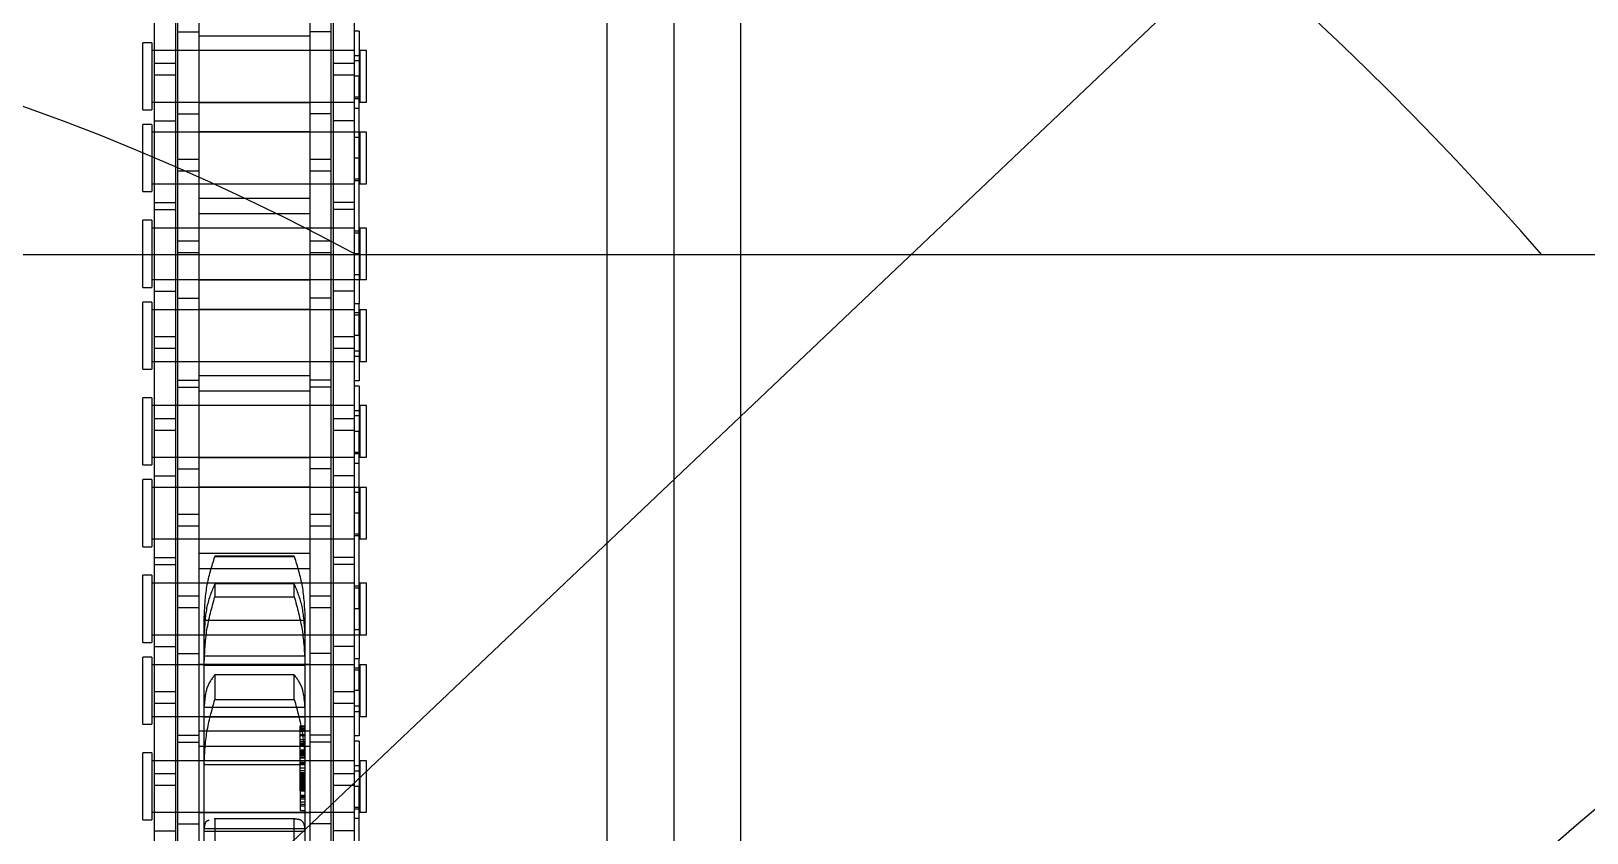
# Model space of a CAD drawing. Header units: metres. Extents: x 0 to 63075, y 0 to 44550.
# Drawn here: x 14554 to 14665.4, y 25235.5 to 25292.9 of the extents above; entities that cross this region are included whole.
import ezdxf

# ---------------------------------------------------------------- set-up
doc = ezdxf.new("R2010")
doc.units = ezdxf.units.M
doc.header["$LTSCALE"] = 75
doc.linetypes.add('HIDDEN2', pattern=[4.7625, 3.175, -1.5875])
for name, color, linetype in [('SDM', 7, 'Continuous'), ('SL1', 8, 'Continuous'), ('SL4', 4, 'Continuous'), ('ST1', 7, 'HIDDEN2')]:
    doc.layers.add(name, color=color, linetype=linetype)

# ---------------------------------------------------------------- blocks, each defined once
blk = doc.blocks.new('A$C29c634ac')
at = {"layer": 'SL1'}
for p, q in [((5890.01, 2165.22), (6469.99, 2715.22)), ((6516.34, 2608.51), (6236.39, 2608.51))]:
    blk.add_line(p, q, dxfattribs=at)
for centre, major_axis, start_param in [((6229.83, 2446.59), (0, 241.3), 5.448017), ((6236.39, 2446.59), (0, 182.55), 5.803236)]:
    blk.add_ellipse(centre, major_axis=major_axis, ratio=0.965926, start_param=start_param, end_param=7.853982, dxfattribs=at)
blk.add_ellipse((6516.34, 2446.59), major_axis=(167.64, 0), ratio=0.965926, dxfattribs=at)
blk = doc.blocks.new('A$Ca53c419a')
at = {"layer": 'SL4'}
for p, q in [((215, 215.76), (1004.76, 215.76)), ((1004.76, 206.23), (54.76, 206.23))]:
    blk.add_line(p, q, dxfattribs=at)
at = {"layer": 'ST1'}
for p, q in [((806.68, 249), (811.48, 249)), ((806.68, 249), (806.68, 248.34)), ((811.48, 248.34), (806.68, 248.34)), ((807.23, 248.34), (807.23, 233.84)), ((810.92, 233.84), (810.92, 248.34)), ((811.48, 248.34), (811.48, 249)), ((813.53, 249), (818.33, 249)), ((813.53, 249), (813.53, 248.34)), ((818.33, 248.34), (813.53, 248.34)), ((814.08, 248.34), (814.08, 233.84)), ((817.77, 233.84), (817.77, 248.34)), ((818.33, 248.34), (818.33, 249)), ((819.38, 249), (824.18, 249)), ((819.38, 249), (819.38, 248.34)), ((824.18, 248.34), (819.38, 248.34)), ((819.93, 248.34), (819.93, 233.84)), ((823.62, 233.84), (823.62, 248.34)), ((824.18, 248.34), (824.18, 249)), ((826.23, 249), (831.03, 249)), ((826.23, 249), (826.23, 248.34)), ((831.03, 248.34), (826.23, 248.34)), ((826.78, 248.34), (826.78, 233.84)), ((830.47, 233.84), (830.47, 248.34)), ((831.03, 248.34), (831.03, 249)), ((832.08, 249), (836.88, 249)), ((832.08, 249), (832.08, 248.34)), ((836.88, 248.34), (832.08, 248.34)), ((832.63, 248.34), (832.63, 233.84)), ((836.32, 233.84), (836.32, 248.34)), ((836.88, 248.34), (836.88, 249)), ((838.93, 249), (843.73, 249)), ((838.93, 249), (838.93, 248.34)), ((843.73, 248.34), (838.93, 248.34)), ((839.48, 248.34), (839.48, 233.84)), ((843.17, 233.84), (843.17, 248.34)), ((843.73, 248.34), (843.73, 249)), ((844.78, 249), (849.58, 249)), ((844.78, 249), (844.78, 248.34)), ((849.58, 248.34), (844.78, 248.34)), ((845.33, 248.34), (845.33, 233.84)), ((849.02, 233.84), (849.02, 248.34)), ((849.58, 248.34), (849.58, 249)), ((851.63, 249), (856.43, 249)), ((851.63, 249), (851.63, 248.34)), ((856.43, 248.34), (851.63, 248.34)), ((852.18, 248.34), (852.18, 233.84)), ((855.87, 233.84), (855.87, 248.34)), ((856.43, 248.34), (856.43, 249)), ((857.48, 249), (862.28, 249)), ((857.48, 249), (857.48, 248.34)), ((862.28, 248.34), (857.48, 248.34)), ((858.03, 248.34), (858.03, 233.84)), ((861.72, 233.84), (861.72, 248.34)), ((862.28, 248.34), (862.28, 249)), ((799.55, 248.16), (805.9, 248.16)), ((805.9, 248.16), (805.9, 246.64)), ((805.9, 248.16), (815, 248.16)), ((807.23, 248.16), (807.23, 246.64)), ((809.15, 246.64), (809.15, 248.16)), ((810.01, 248.16), (810.01, 246.64)), ((810.92, 246.64), (810.92, 248.16)), ((814.08, 248.16), (814.08, 246.64)), ((815, 248.16), (815.86, 248.16)), ((815, 246.64), (815, 248.16)), ((815.86, 248.16), (824.95, 248.16)), ((815.86, 248.16), (815.86, 246.64)), ((817.77, 246.64), (817.77, 248.16)), ((819.1, 248.16), (819.1, 246.64)), ((819.93, 248.16), (819.93, 246.64)), ((823.62, 246.64), (823.62, 248.16)), ((824.95, 248.16), (824.95, 246.64)), ((824.95, 248.16), (831.3, 248.16)), ((825.45, 248.16), (825.45, 246.64)), ((826.78, 248.16), (826.78, 246.64)), ((830.47, 246.64), (830.47, 248.16)), ((831.3, 248.16), (831.3, 246.64)), ((831.3, 248.16), (840.4, 248.16)), ((832.63, 248.16), (832.63, 246.64)), ((834.55, 246.64), (834.55, 248.16)), ((835.41, 248.16), (835.41, 246.64)), ((836.32, 246.64), (836.32, 248.16)), ((839.48, 248.16), (839.48, 246.64)), ((840.4, 248.16), (841.26, 248.16)), ((840.4, 246.64), (840.4, 248.16)), ((841.26, 248.16), (850.35, 248.16)), ((841.26, 248.16), (841.26, 246.64)), ((843.17, 246.64), (843.17, 248.16)), ((844.5, 248.16), (844.5, 246.64)), ((845.33, 248.16), (845.33, 246.64)), ((849.02, 246.64), (849.02, 248.16)), ((850.35, 248.16), (850.35, 246.64)), ((850.35, 248.16), (856.7, 248.16)), ((850.85, 248.16), (850.85, 246.64)), ((852.18, 248.16), (852.18, 246.64)), ((855.87, 246.64), (855.87, 248.16)), ((856.7, 248.16), (856.7, 246.64)), ((856.7, 248.16), (865.8, 248.16)), ((858.03, 248.16), (858.03, 246.64)), ((859.95, 246.64), (859.95, 248.16)), ((860.81, 248.16), (860.81, 246.64)), ((861.72, 246.64), (861.72, 248.16)), ((799.55, 246.64), (805.9, 246.64)), ((803.16, 246.48), (812.25, 246.48)), ((805.9, 246.64), (815, 246.64)), ((806.4, 246.48), (806.4, 244.96)), ((807.23, 246.48), (807.23, 244.96)), ((810.92, 244.96), (810.92, 246.48)), ((812.25, 246.48), (812.25, 244.96)), ((812.25, 246.48), (818.6, 246.48)), ((812.75, 246.48), (812.75, 244.96)), ((814.08, 246.48), (814.08, 244.96)), ((815, 246.64), (815.86, 246.64)), ((815.86, 246.64), (824.95, 246.64)), ((817.77, 244.96), (817.77, 246.48)), ((818.6, 246.48), (818.6, 244.96)), ((818.6, 246.48), (827.7, 246.48)), ((819.93, 246.48), (819.93, 244.96)), ((821.85, 244.96), (821.85, 246.48)), ((822.71, 246.48), (822.71, 244.96)), ((823.62, 244.96), (823.62, 246.48)), ((824.95, 246.64), (831.3, 246.64)), ((826.78, 246.48), (826.78, 244.96)), ((827.7, 246.48), (828.56, 246.48)), ((827.7, 244.96), (827.7, 246.48)), ((828.56, 246.48), (837.65, 246.48)), ((828.56, 246.48), (828.56, 244.96)), ((830.47, 244.96), (830.47, 246.48)), ((831.3, 246.64), (840.4, 246.64)), ((831.8, 246.48), (831.8, 244.96)), ((832.63, 246.48), (832.63, 244.96)), ((836.32, 244.96), (836.32, 246.48)), ((837.65, 246.48), (837.65, 244.96)), ((837.65, 246.48), (844, 246.48)), ((838.15, 246.48), (838.15, 244.96)), ((839.48, 246.48), (839.48, 244.96)), ((840.4, 246.64), (841.26, 246.64)), ((841.26, 246.64), (850.35, 246.64)), ((843.17, 244.96), (843.17, 246.48)), ((844, 246.48), (844, 244.96)), ((844, 246.48), (853.1, 246.48)), ((845.33, 246.48), (845.33, 244.96)), ((847.25, 244.96), (847.25, 246.48)), ((848.11, 246.48), (848.11, 244.96)), ((849.02, 244.96), (849.02, 246.48)), ((850.35, 246.64), (856.7, 246.64)), ((852.18, 246.48), (852.18, 244.96)), ((853.1, 246.48), (853.96, 246.48)), ((853.1, 244.96), (853.1, 246.48)), ((853.96, 246.48), (863.05, 246.48)), ((853.96, 246.48), (853.96, 244.96)), ((855.87, 244.96), (855.87, 246.48)), ((856.7, 246.64), (865.8, 246.64)), ((857.2, 246.48), (857.2, 244.96)), ((858.03, 246.48), (858.03, 244.96)), ((861.72, 244.96), (861.72, 246.48)), ((863.05, 246.48), (863.05, 244.96)), ((863.05, 246.48), (869.4, 246.48)), ((803.16, 244.96), (812.25, 244.96)), ((807.19, 237.03), (807.19, 244.96)), ((807.23, 244.96), (807.23, 237.03)), ((810.92, 237.03), (810.92, 244.96)), ((811.97, 244.96), (811.97, 237.03)), ((812.25, 244.96), (818.6, 244.96)), ((813.04, 237.03), (813.04, 244.96)), ((814.08, 244.96), (814.08, 237.03)), ((817.77, 237.03), (817.77, 244.96)), ((817.82, 244.96), (817.82, 237.03)), ((818.6, 244.96), (827.7, 244.96)), ((819.89, 237.03), (819.89, 244.96)), ((819.93, 244.96), (819.93, 237.03)), ((823.62, 237.03), (823.62, 244.96)), ((824.67, 244.96), (824.67, 237.03)), ((825.74, 237.03), (825.74, 244.96)), ((826.78, 244.96), (826.78, 237.03)), ((827.7, 244.96), (828.56, 244.96)), ((828.56, 244.96), (837.65, 244.96)), ((830.47, 237.03), (830.47, 244.96)), ((830.52, 244.96), (830.52, 237.03)), ((832.59, 237.03), (832.59, 244.96)), ((832.63, 244.96), (832.63, 237.03)), ((836.32, 237.03), (836.32, 244.96)), ((837.37, 244.96), (837.37, 237.03)), ((837.65, 244.96), (844, 244.96)), ((838.44, 237.03), (838.44, 244.96)), ((839.48, 244.96), (839.48, 237.03)), ((843.17, 237.03), (843.17, 244.96)), ((843.22, 244.96), (843.22, 237.03)), ((844, 244.96), (853.1, 244.96)), ((845.29, 237.03), (845.29, 244.96)), ((845.33, 244.96), (845.33, 237.03)), ((849.02, 237.03), (849.02, 244.96)), ((850.07, 244.96), (850.07, 237.03)), ((851.14, 237.03), (851.14, 244.96)), ((852.18, 244.96), (852.18, 237.03)), ((853.1, 244.96), (853.96, 244.96)), ((853.96, 244.96), (863.05, 244.96)), ((855.87, 237.03), (855.87, 244.96)), ((855.92, 244.96), (855.92, 237.03)), ((857.99, 237.03), (857.99, 244.96)), ((858.03, 244.96), (858.03, 237.03)), ((861.72, 237.03), (861.72, 244.96)), ((862.77, 244.96), (862.77, 237.03)), ((863.05, 244.96), (869.4, 244.96)), ((800.59, 244.6), (806.08, 244.6)), ((806.75, 243.84), (804.37, 243.84)), ((805.89, 244.6), (805.89, 237.39)), ((806.04, 237.39), (806.04, 244.6)), ((806.08, 244.6), (810.62, 244.6)), ((806.75, 243.84), (806.73, 243.9)), ((806.75, 238.1), (806.75, 243.9)), ((806.75, 238.16), (806.75, 243.84)), ((810.62, 237.39), (810.62, 244.6)), ((810.62, 244.6), (810.74, 244.6)), ((810.74, 244.6), (810.62, 244.6)), ((810.74, 244.6), (814.81, 244.6)), ((814.06, 244.6), (814.06, 237.39)), ((814.73, 237.39), (814.73, 244.6)), ((814.81, 244.6), (817.72, 244.6)), ((815.3, 243.84), (815.3, 238.16)), ((817.06, 243.84), (815.3, 243.84)), ((817.06, 238.16), (817.06, 243.84)), ((817.72, 237.39), (817.72, 244.6)), ((817.72, 244.6), (817.85, 244.6)), ((817.85, 244.6), (817.72, 244.6)), ((817.85, 244.6), (820.01, 244.6)), ((818.41, 244.6), (818.41, 237.39)), ((819.9, 237.39), (819.9, 244.6)), ((820.01, 244.6), (820.94, 244.6)), ((820.94, 237.39), (820.94, 244.6)), ((820.94, 244.6), (821.07, 244.6)), ((821.07, 244.6), (820.94, 244.6)), ((821.07, 244.6), (821.21, 244.6)), ((821.71, 244.6), (821.21, 244.6)), ((822.64, 243.84), (822.64, 238.16)), ((823.58, 243.84), (822.64, 243.84)), ((823.58, 238.16), (823.58, 243.84)), ((825.52, 243.84), (825.52, 238.16)), ((825.54, 243.84), (825.52, 243.84)), ((825.54, 238.16), (825.54, 243.84)), ((806.08, 237.39), (800.59, 237.39)), ((804.37, 238.16), (806.75, 238.16)), ((810.62, 237.39), (806.08, 237.39)), ((808.2, 237.73), (807.36, 237.73)), ((807.36, 237.73), (807.36, 237.39)), ((807.7, 237.73), (807.7, 237.39)), ((807.8, 237.73), (807.8, 237.39)), ((807.97, 237.73), (807.97, 237.39)), ((808.36, 237.73), (808.2, 237.73)), ((808.2, 237.73), (808.2, 237.39)), ((808.31, 237.73), (808.31, 237.39)), ((808.77, 237.73), (808.36, 237.73)), ((808.36, 237.73), (808.36, 237.39)), ((808.45, 237.73), (808.45, 237.39)), ((808.77, 237.73), (811.2, 237.73)), ((808.77, 237.73), (808.77, 237.39)), ((808.83, 237.73), (808.83, 237.39)), ((808.83, 237.73), (808.83, 237.39)), ((808.88, 237.73), (808.88, 237.39)), ((808.89, 237.73), (808.89, 237.39)), ((808.89, 237.73), (808.89, 237.39)), ((808.95, 237.73), (808.95, 237.39)), ((809.03, 237.73), (809.03, 237.39)), ((809.04, 237.73), (809.04, 237.39)), ((809.07, 237.73), (809.07, 237.39)), ((809.14, 237.73), (809.14, 237.39)), ((809.14, 237.73), (809.14, 237.39)), ((809.15, 237.73), (809.15, 237.39)), ((809.17, 237.73), (809.17, 237.39)), ((809.26, 237.73), (809.26, 237.39)), ((809.28, 237.73), (809.28, 237.39)), ((809.29, 237.73), (809.29, 237.39)), ((809.35, 237.73), (809.35, 237.39)), ((809.45, 237.73), (809.45, 237.39)), ((809.53, 237.73), (809.53, 237.39)), ((809.61, 237.73), (809.61, 237.39)), ((809.66, 237.73), (809.66, 237.39)), ((809.76, 237.73), (809.76, 237.39)), ((809.8, 237.73), (809.8, 237.39)), ((809.8, 237.73), (809.8, 237.39)), ((809.83, 237.73), (809.83, 237.39)), ((809.87, 237.73), (809.87, 237.39)), ((809.9, 237.73), (809.9, 237.39)), ((809.91, 237.73), (809.91, 237.39)), ((809.93, 237.73), (809.93, 237.39)), ((809.94, 237.73), (809.94, 237.39)), ((810.03, 237.73), (810.03, 237.39)), ((810.04, 237.73), (810.04, 237.39)), ((810.06, 237.73), (810.06, 237.39)), ((810.07, 237.73), (810.07, 237.39)), ((810.08, 237.73), (810.08, 237.39)), ((810.22, 237.73), (810.22, 237.39)), ((810.38, 237.39), (810.38, 237.73)), ((810.74, 237.39), (810.62, 237.39)), ((810.71, 237.39), (810.71, 237.73)), ((814.81, 237.39), (810.74, 237.39)), ((810.76, 237.73), (810.76, 237.39)), ((810.82, 237.73), (810.82, 237.39)), ((811.12, 237.73), (811.12, 237.39)), ((811.16, 237.73), (811.16, 237.39)), ((811.18, 237.73), (811.18, 237.39)), ((811.2, 237.73), (811.59, 237.73)), ((811.2, 237.73), (811.2, 237.39)), ((811.31, 237.73), (811.31, 237.39)), ((811.36, 237.73), (811.36, 237.39)), ((811.44, 237.73), (811.44, 237.39)), ((811.49, 237.73), (811.49, 237.39)), ((811.54, 237.73), (811.54, 237.39)), ((811.56, 237.73), (811.56, 237.39)), ((811.58, 237.73), (811.58, 237.39)), ((811.59, 237.73), (811.59, 237.39)), ((811.59, 237.73), (812.44, 237.73)), ((811.66, 237.73), (811.66, 237.39)), ((811.69, 237.73), (811.69, 237.39)), ((812.02, 237.73), (812.02, 237.39)), ((812.05, 237.73), (812.05, 237.39)), ((812.09, 237.73), (812.09, 237.39)), ((812.13, 237.73), (812.13, 237.39)), ((812.18, 237.73), (812.18, 237.39)), ((812.3, 237.73), (812.3, 237.39)), ((812.44, 237.73), (812.44, 237.39)), ((812.44, 237.73), (812.72, 237.73)), ((812.72, 237.73), (812.8, 237.73)), ((812.72, 237.73), (812.72, 237.39)), ((812.8, 237.73), (812.8, 237.39)), ((812.8, 237.73), (813.13, 237.73)), ((813.04, 237.73), (813.04, 237.39)), ((813.13, 237.73), (813.16, 237.73)), ((813.13, 237.73), (813.13, 237.39)), ((813.16, 237.73), (813.16, 237.39)), ((813.16, 237.73), (813.37, 237.73)), ((813.21, 237.73), (813.21, 237.39)), ((813.24, 237.73), (813.24, 237.39)), ((813.36, 237.73), (813.36, 237.39)), ((813.37, 237.73), (813.37, 237.39)), ((813.37, 237.73), (813.41, 237.73)), ((813.39, 237.73), (813.39, 237.39)), ((813.41, 237.73), (813.41, 237.39)), ((817.72, 237.39), (814.81, 237.39)), ((815.3, 238.16), (817.06, 238.16)), ((817.85, 237.39), (817.72, 237.39)), ((817.72, 237.39), (817.85, 237.39)), ((820.01, 237.39), (817.85, 237.39)), ((820.94, 237.39), (820.01, 237.39)), ((821.07, 237.39), (820.94, 237.39)), ((820.94, 237.39), (821.07, 237.39)), ((821.21, 237.39), (821.07, 237.39)), ((822.64, 238.16), (823.58, 238.16)), ((825.52, 238.16), (825.54, 238.16)), ((803.16, 237.03), (812.25, 237.03)), ((806.4, 235.51), (806.4, 237.03)), ((807.23, 237.03), (807.23, 235.51)), ((810.92, 235.51), (810.92, 237.03)), ((812.25, 235.51), (812.25, 237.03)), ((812.25, 237.03), (818.6, 237.03)), ((812.75, 235.51), (812.75, 237.03)), ((814.08, 237.03), (814.08, 235.51)), ((817.77, 235.51), (817.77, 237.03)), ((818.6, 235.51), (818.6, 237.03)), ((818.6, 237.03), (827.7, 237.03)), ((819.93, 237.03), (819.93, 235.51)), ((821.85, 235.51), (821.85, 237.03)), ((822.71, 237.03), (822.71, 235.51)), ((823.62, 235.51), (823.62, 237.03)), ((826.78, 237.03), (826.78, 235.51)), ((827.7, 237.03), (828.56, 237.03)), ((827.7, 235.51), (827.7, 237.03)), ((828.56, 237.03), (837.65, 237.03)), ((828.56, 237.03), (828.56, 235.51)), ((830.47, 235.51), (830.47, 237.03)), ((831.8, 235.51), (831.8, 237.03)), ((832.63, 237.03), (832.63, 235.51)), ((836.32, 235.51), (836.32, 237.03)), ((837.65, 235.51), (837.65, 237.03)), ((837.65, 237.03), (844, 237.03)), ((838.15, 235.51), (838.15, 237.03)), ((839.48, 237.03), (839.48, 235.51)), ((843.17, 235.51), (843.17, 237.03)), ((844, 235.51), (844, 237.03)), ((844, 237.03), (853.1, 237.03)), ((845.33, 237.03), (845.33, 235.51)), ((847.25, 235.51), (847.25, 237.03)), ((848.11, 237.03), (848.11, 235.51)), ((849.02, 235.51), (849.02, 237.03)), ((852.18, 237.03), (852.18, 235.51)), ((853.1, 237.03), (853.96, 237.03)), ((853.1, 235.51), (853.1, 237.03)), ((853.96, 237.03), (863.05, 237.03)), ((853.96, 237.03), (853.96, 235.51)), ((855.87, 235.51), (855.87, 237.03)), ((857.2, 235.51), (857.2, 237.03)), ((858.03, 237.03), (858.03, 235.51)), ((861.72, 235.51), (861.72, 237.03)), ((863.05, 235.51), (863.05, 237.03)), ((863.05, 237.03), (869.4, 237.03)), ((799.55, 235.36), (805.9, 235.36)), ((803.16, 235.51), (812.25, 235.51)), ((805.9, 233.84), (805.9, 235.36)), ((805.9, 235.36), (815, 235.36)), ((807.23, 235.36), (807.23, 233.84)), ((809.15, 233.84), (809.15, 235.36)), ((810.01, 235.36), (810.01, 233.84)), ((810.92, 233.84), (810.92, 235.36)), ((812.25, 235.51), (818.6, 235.51)), ((814.08, 235.36), (814.08, 233.84)), ((815, 235.36), (815.86, 235.36)), ((815, 233.84), (815, 235.36)), ((815.86, 235.36), (824.95, 235.36)), ((815.86, 235.36), (815.86, 233.84)), ((817.77, 233.84), (817.77, 235.36)), ((818.6, 235.51), (827.7, 235.51)), ((819.1, 233.84), (819.1, 235.36)), ((819.93, 235.36), (819.93, 233.51)), ((823.62, 233.84), (823.62, 235.36)), ((824.95, 233.84), (824.95, 235.36)), ((824.95, 235.36), (831.3, 235.36)), ((825.45, 233.84), (825.45, 235.36)), ((826.78, 235.36), (826.78, 233.84)), ((827.7, 235.51), (828.56, 235.51)), ((828.56, 235.51), (837.65, 235.51)), ((830.47, 233.51), (830.47, 235.36)), ((831.3, 233.84), (831.3, 235.36)), ((831.3, 235.36), (840.4, 235.36)), ((832.63, 235.36), (832.63, 233.84)), ((834.55, 233.84), (834.55, 235.36)), ((835.41, 235.36), (835.41, 233.84)), ((836.32, 233.84), (836.32, 235.36)), ((837.65, 235.51), (844, 235.51)), ((839.48, 235.36), (839.48, 233.84)), ((840.4, 235.36), (841.26, 235.36)), ((840.4, 233.84), (840.4, 235.36)), ((841.26, 235.36), (850.35, 235.36)), ((841.26, 235.36), (841.26, 233.84)), ((843.17, 233.84), (843.17, 235.36)), ((844, 235.51), (853.1, 235.51)), ((844.5, 233.84), (844.5, 235.36)), ((845.33, 235.36), (845.33, 233.51)), ((849.02, 233.84), (849.02, 235.36)), ((850.35, 233.84), (850.35, 235.36)), ((850.35, 235.36), (856.7, 235.36)), ((850.85, 233.84), (850.85, 235.36)), ((852.18, 235.36), (852.18, 233.84)), ((853.1, 235.51), (853.96, 235.51)), ((853.96, 235.51), (863.05, 235.51)), ((855.87, 233.51), (855.87, 235.36)), ((856.7, 233.84), (856.7, 235.36)), ((856.7, 235.36), (865.8, 235.36)), ((858.03, 235.36), (858.03, 233.84)), ((859.95, 233.84), (859.95, 235.36)), ((860.81, 235.36), (860.81, 233.84)), ((861.72, 233.84), (861.72, 235.36)), ((863.05, 235.51), (869.4, 235.51)), ((799.55, 233.84), (805.9, 233.84)), ((805.9, 233.84), (815, 233.84)), ((806.78, 233.51), (806.78, 233.84)), ((807.46, 233.51), (807.46, 233.84)), ((807.6, 233.84), (807.6, 233.47)), ((809.08, 233.51), (809.08, 233.84)), ((810.18, 233.51), (810.18, 233.84)), ((810.55, 233.47), (810.55, 233.84)), ((812.31, 233.51), (812.31, 233.84)), ((812.7, 233.51), (812.7, 233.84)), ((814.45, 233.84), (814.45, 233.47)), ((814.82, 233.51), (814.82, 233.84)), ((815, 233.84), (815.86, 233.84)), ((815.86, 233.84), (824.95, 233.84)), ((815.93, 233.51), (815.93, 233.84)), ((817.4, 233.47), (817.4, 233.84)), ((817.55, 233.51), (817.55, 233.84)), ((818.22, 233.84), (818.22, 233.51)), ((820.3, 233.84), (820.3, 233.47)), ((821.78, 233.51), (821.78, 233.84)), ((823.25, 233.47), (823.25, 233.84)), ((823.4, 233.51), (823.4, 233.84)), ((824.95, 233.84), (831.3, 233.84)), ((827.01, 233.51), (827.01, 233.84)), ((827.15, 233.84), (827.15, 233.47)), ((828.63, 233.51), (828.63, 233.84)), ((830.1, 233.47), (830.1, 233.84)), ((831.3, 233.84), (840.4, 233.84)), ((832.18, 233.51), (832.18, 233.84)), ((832.86, 233.51), (832.86, 233.84)), ((833, 233.84), (833, 233.47)), ((834.48, 233.51), (834.48, 233.84)), ((835.58, 233.51), (835.58, 233.84)), ((835.95, 233.47), (835.95, 233.84)), ((837.71, 233.51), (837.71, 233.84)), ((838.1, 233.51), (838.1, 233.84)), ((839.85, 233.84), (839.85, 233.47)), ((840.22, 233.51), (840.22, 233.84)), ((840.4, 233.84), (841.26, 233.84)), ((841.26, 233.84), (850.35, 233.84)), ((841.33, 233.51), (841.33, 233.84)), ((842.8, 233.47), (842.8, 233.84)), ((842.95, 233.51), (842.95, 233.84)), ((843.62, 233.84), (843.62, 233.51)), ((845.7, 233.84), (845.7, 233.47)), ((847.18, 233.51), (847.18, 233.84)), ((848.65, 233.47), (848.65, 233.84)), ((848.8, 233.51), (848.8, 233.84)), ((850.35, 233.84), (856.7, 233.84)), ((852.41, 233.51), (852.41, 233.84)), ((852.55, 233.84), (852.55, 233.47)), ((854.03, 233.51), (854.03, 233.84)), ((855.5, 233.47), (855.5, 233.84)), ((856.7, 233.84), (865.8, 233.84)), ((857.58, 233.51), (857.58, 233.84)), ((858.26, 233.51), (858.26, 233.84)), ((858.4, 233.84), (858.4, 233.47)), ((859.88, 233.51), (859.88, 233.84)), ((860.98, 233.51), (860.98, 233.84)), ((861.35, 233.47), (861.35, 233.84)), ((863.11, 233.51), (863.11, 233.84)), ((796.38, 233.51), (809.08, 233.51)), ((810.92, 233.47), (807.23, 233.47)), ((807.23, 233.47), (807.23, 233)), ((807.23, 233), (810.92, 233)), ((812.31, 233.51), (809.08, 233.51)), ((810.92, 233), (810.92, 233.47)), ((815.93, 233.51), (812.7, 233.51)), ((817.77, 233.47), (814.08, 233.47)), ((814.08, 233.47), (814.08, 233)), ((814.08, 233), (817.77, 233)), ((815.93, 233.51), (818.22, 233.51)), ((817.77, 233), (817.77, 233.47)), ((821.78, 233.51), (818.22, 233.51)), ((823.62, 233.47), (819.93, 233.47)), ((819.93, 233.47), (819.93, 233)), ((819.93, 233), (823.62, 233)), ((821.78, 233.51), (834.48, 233.51)), ((823.62, 233), (823.62, 233.47)), ((830.47, 233.47), (826.78, 233.47)), ((826.78, 233.47), (826.78, 233)), ((826.78, 233), (830.47, 233)), ((830.47, 233), (830.47, 233.47)), ((836.32, 233.47), (832.63, 233.47)), ((832.63, 233.47), (832.63, 233)), ((832.63, 233), (836.32, 233)), ((837.71, 233.51), (834.48, 233.51)), ((836.32, 233), (836.32, 233.47)), ((841.33, 233.51), (838.1, 233.51)), ((843.17, 233.47), (839.48, 233.47)), ((839.48, 233.47), (839.48, 233)), ((839.48, 233), (843.17, 233)), ((841.33, 233.51), (843.62, 233.51)), ((843.17, 233), (843.17, 233.47)), ((847.18, 233.51), (843.62, 233.51)), ((849.02, 233.47), (845.33, 233.47)), ((845.33, 233.47), (845.33, 233)), ((845.33, 233), (849.02, 233)), ((847.18, 233.51), (859.88, 233.51)), ((849.02, 233), (849.02, 233.47)), ((855.87, 233.47), (852.18, 233.47)), ((852.18, 233.47), (852.18, 233)), ((852.18, 233), (855.87, 233)), ((855.87, 233), (855.87, 233.47)), ((861.72, 233.47), (858.03, 233.47)), ((858.03, 233.47), (858.03, 233)), ((858.03, 233), (861.72, 233)), ((863.11, 233.51), (859.88, 233.51)), ((861.72, 233), (861.72, 233.47)), ((215, 215.76), (1004.76, 215.76)), ((1004.76, 211), (4.76, 211))]:
    blk.add_line(p, q, dxfattribs=at)
for points, knots in [([(806.65, 244.24), (806.64, 244.3), (806.59, 244.56), (806.3, 244.58), (806.08, 244.6)], [0, 0, 0, 0, 0.2260882, 1, 1, 1, 1]), ([(810.74, 244.6), (811.48, 244.57), (812.97, 244.49), (814.52, 244.06), (815.3, 243.84)], [0, 0, 0, 0, 0.499464, 1, 1, 1, 1]), ([(817.06, 243.84), (816.78, 244.06), (816.2, 244.49), (815.27, 244.57), (814.81, 244.6)], [0, 0, 0, 0, 0.500513, 1, 1, 1, 1]), ([(817.85, 244.6), (818.66, 244.57), (820.3, 244.49), (821.86, 244.06), (822.64, 243.84)], [0, 0, 0, 0, 0.499124, 1, 1, 1, 1]), ([(823.58, 243.84), (823.06, 244.06), (822.02, 244.49), (820.68, 244.57), (820.01, 244.6)], [0, 0, 0, 0, 0.500534, 1, 1, 1, 1]), ([(821.07, 244.6), (821.86, 244.57), (823.44, 244.49), (824.82, 244.06), (825.52, 243.84)], [0, 0, 0, 0, 0.499098, 1, 1, 1, 1]), ([(806.08, 237.39), (806.28, 237.43), (806.7, 237.51), (806.73, 237.94), (806.75, 238.16)], [0, 0, 0, 0, 0.499427, 1, 1, 1, 1]), ([(815.3, 238.16), (814.52, 237.94), (812.97, 237.51), (811.48, 237.43), (810.74, 237.39)], [0, 0, 0, 0, 0.500529, 1, 1, 1, 1]), ([(814.81, 237.39), (815.27, 237.43), (816.2, 237.51), (816.78, 237.94), (817.06, 238.16)], [0, 0, 0, 0, 0.49948, 1, 1, 1, 1]), ([(822.64, 238.16), (821.86, 237.94), (820.3, 237.51), (818.66, 237.43), (817.85, 237.39)], [0, 0, 0, 0, 0.500152, 1, 1, 1, 1]), ([(820.01, 237.39), (820.68, 237.43), (822.02, 237.51), (823.06, 237.94), (823.58, 238.16)], [0, 0, 0, 0, 0.499459, 1, 1, 1, 1]), ([(825.52, 238.16), (824.83, 237.94), (823.44, 237.51), (821.86, 237.43), (821.07, 237.39)], [0, 0, 0, 0, 0.500133, 1, 1, 1, 1])]:
    blk.add_open_spline(points, degree=3, knots=knots, dxfattribs=at)

msp = doc.modelspace()

# ---------------------------------------------------------------- block references
at = {"layer": 'SDM'}
msp.add_blockref('A$C29c634ac', (8259.51, 22668.36), dxfattribs=at)
at = {"layer": 'SDM', "rotation": 90}
msp.add_blockref('A$Ca53c419a', (14811.03, 24429.77), dxfattribs=at)

doc.saveas('drawing.dxf')
